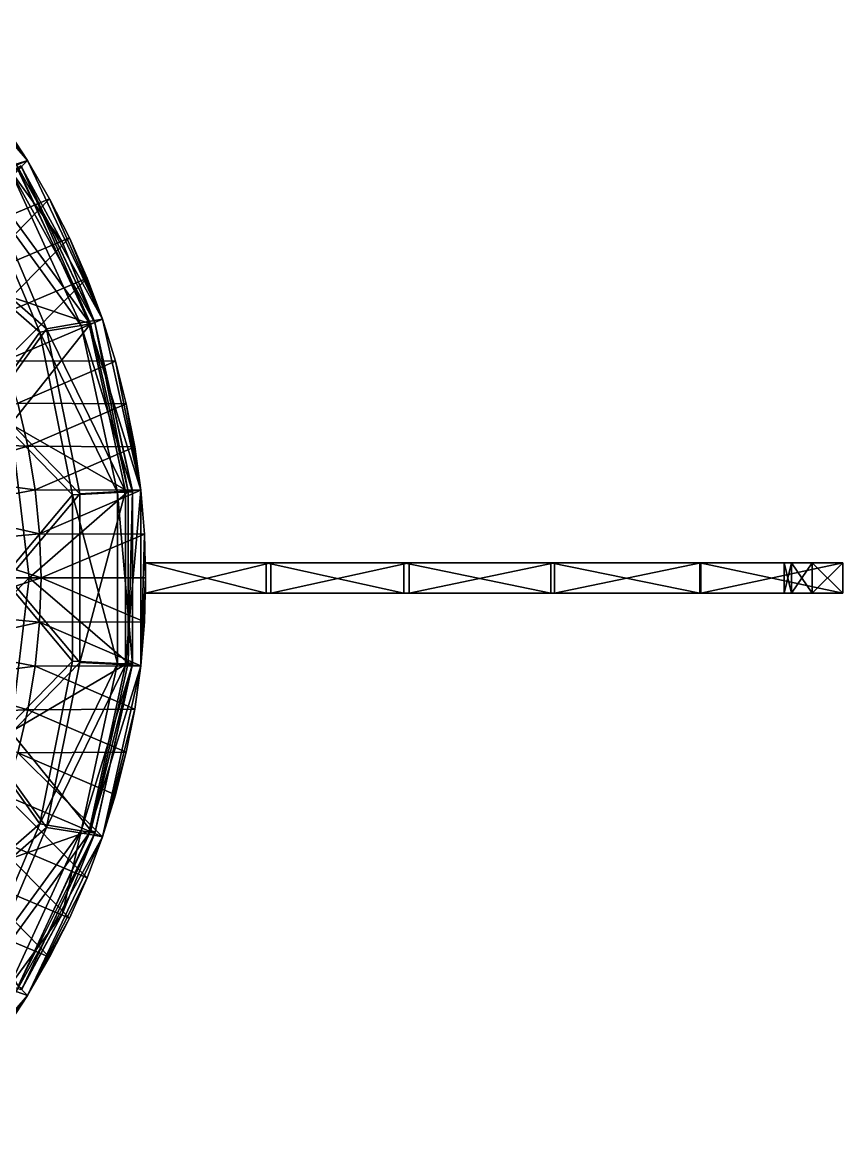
# Model space of a CAD drawing. Header units: millimetres. Extents: x -82 to 82, y -69 to 69.
# Drawn here: x 27.2 to 81.7, y -36.9 to 36.9 of the extents above; entities that cross this region are included whole.
import ezdxf

# ---------------------------------------------------------------- set-up
doc = ezdxf.new("R2010")
doc.units = ezdxf.units.MM
doc.header["$LTSCALE"] = 127.314815
for name, color, linetype in [('10', 7, 'CONTINUOUS'), ('3', 7, 'CONTINUOUS'), ('33', 7, 'CONTINUOUS'), ('40', 7, 'CONTINUOUS'), ('42', 7, 'CONTINUOUS'), ('53', 7, 'CONTINUOUS'), ('6', 7, 'CONTINUOUS'), ('61', 7, 'CONTINUOUS'), ('62', 7, 'CONTINUOUS'), ('63', 7, 'CONTINUOUS'), ('64', 7, 'CONTINUOUS'), ('65', 7, 'CONTINUOUS'), ('66', 7, 'CONTINUOUS'), ('67', 7, 'CONTINUOUS'), ('68', 7, 'CONTINUOUS')]:
    doc.layers.add(name, color=color, linetype=linetype)

msp = doc.modelspace()

# ---------------------------------------------------------------- linework, layer by layer
at = {"layer": '10', "color": 3, "linetype": 'Continuous'}
for points in [[(27.586, 27.734, 60), (20.434, 36.933, 60), (19.905, 36.643, 69.293), (27.586, 27.734, 60)], [(26.821, 27.49, 70.505), (27.586, 27.734, 60), (19.905, 36.643, 69.293), (26.821, 27.49, 70.505)], [(31.622, 17.035, 71.347), (26.821, 27.49, 70.505), (24.497, 26.789, 80.847), (31.622, 17.035, 71.347)], [(32.555, 17.195, 60), (27.586, 27.734, 60), (26.821, 27.49, 70.505), (32.555, 17.195, 60)], [(31.622, 17.035, 71.347), (32.555, 17.195, 60), (26.821, 27.49, 70.505), (31.622, 17.035, 71.347)], [(28.834, 16.567, 82.416), (24.497, 26.789, 80.847), (21.961, 22.554, 91.599), (28.834, 16.567, 82.416)], [(28.834, 16.567, 82.416), (31.622, 17.035, 71.347), (24.497, 26.789, 80.847), (28.834, 16.567, 82.416)], [(25.226, 11.551, 93.472), (28.834, 16.567, 82.416), (21.961, 22.554, 91.599), (25.226, 11.551, 93.472)], [(34.082, 5.772, 71.778), (31.622, 17.035, 71.347), (28.834, 16.567, 82.416), (34.082, 5.772, 71.778)], [(35.1, 5.826, 60), (32.555, 17.195, 60), (31.622, 17.035, 71.347), (35.1, 5.826, 60)], [(34.082, 5.772, 71.778), (35.1, 5.826, 60), (31.622, 17.035, 71.347), (34.082, 5.772, 71.778)], [(31.052, 5.604, 83.219), (28.834, 16.567, 82.416), (25.226, 11.551, 93.472), (31.052, 5.604, 83.219)], [(31.052, 5.604, 83.219), (34.082, 5.772, 71.778), (28.834, 16.567, 82.416), (31.052, 5.604, 83.219)], [(26.331, -0.008, 94.106), (31.052, 5.604, 83.219), (25.226, 11.551, 93.472), (26.331, -0.008, 94.106)], [(31.052, -5.61, 83.219), (31.052, 5.604, 83.219), (26.331, -0.008, 94.106), (31.052, -5.61, 83.219)], [(34.083, -5.764, 71.778), (34.082, 5.772, 71.778), (31.052, -5.61, 83.219), (34.083, -5.764, 71.778)], [(31.052, -5.61, 83.219), (34.082, 5.772, 71.778), (31.052, 5.604, 83.219), (31.052, -5.61, 83.219)], [(34.083, -5.764, 71.778), (35.1, 5.826, 60), (34.082, 5.772, 71.778), (34.083, -5.764, 71.778)], [(35.1, -5.826, 60), (35.1, 5.826, 60), (34.083, -5.764, 71.778), (35.1, -5.826, 60)], [(25.223, -11.566, 93.471), (31.052, -5.61, 83.219), (26.331, -0.008, 94.106), (25.223, -11.566, 93.471)], [(28.833, -16.572, 82.416), (31.052, -5.61, 83.219), (25.223, -11.566, 93.471), (28.833, -16.572, 82.416)], [(28.833, -16.572, 82.416), (34.083, -5.764, 71.778), (31.052, -5.61, 83.219), (28.833, -16.572, 82.416)], [(31.625, -17.027, 71.347), (34.083, -5.764, 71.778), (28.833, -16.572, 82.416), (31.625, -17.027, 71.347)], [(31.625, -17.027, 71.347), (35.1, -5.826, 60), (34.083, -5.764, 71.778), (31.625, -17.027, 71.347)], [(32.555, -17.195, 60), (35.1, -5.826, 60), (31.625, -17.027, 71.347), (32.555, -17.195, 60)], [(21.955, -22.568, 91.596), (28.833, -16.572, 82.416), (25.223, -11.566, 93.471), (21.955, -22.568, 91.596)], [(24.494, -26.793, 80.846), (28.833, -16.572, 82.416), (21.955, -22.568, 91.596), (24.494, -26.793, 80.846)], [(24.494, -26.793, 80.846), (31.625, -17.027, 71.347), (28.833, -16.572, 82.416), (24.494, -26.793, 80.846)], [(26.825, -27.483, 70.506), (31.625, -17.027, 71.347), (24.494, -26.793, 80.846), (26.825, -27.483, 70.506)], [(26.825, -27.483, 70.506), (32.555, -17.195, 60), (31.625, -17.027, 71.347), (26.825, -27.483, 70.506)], [(27.586, -27.734, 60), (32.555, -17.195, 60), (26.825, -27.483, 70.506), (27.586, -27.734, 60)], [(19.911, -36.637, 69.294), (27.586, -27.734, 60), (26.825, -27.483, 70.506), (19.911, -36.637, 69.294)], [(20.434, -36.933, 60), (27.586, -27.734, 60), (19.911, -36.637, 69.294), (20.434, -36.933, 60)]]:
    msp.add_3dface(points, dxfattribs=at)
at = {"layer": '3', "color": 3, "linetype": 'Continuous'}
for points in [[(27.586, 27.734), (20.859, 24.912, -14.544), (25.991, 30.178), (27.586, 27.734)], [(22.419, 22.427, -14.544), (20.859, 24.912, -14.544), (27.586, 27.734), (22.419, 22.427, -14.544)], [(29.044, 25.206), (22.419, 22.427, -14.544), (27.586, 27.734), (29.044, 25.206)], [(23.813, 19.843, -14.544), (22.419, 22.427, -14.544), (29.044, 25.206), (23.813, 19.843, -14.544)], [(30.361, 22.602), (23.813, 19.843, -14.544), (29.044, 25.206), (30.361, 22.602)], [(25.034, 17.173, -14.544), (23.813, 19.843, -14.544), (30.361, 22.602), (25.034, 17.173, -14.544)], [(31.532, 19.929), (25.034, 17.173, -14.544), (30.361, 22.602), (31.532, 19.929)], [(26.076, 14.427, -14.544), (25.034, 17.173, -14.544), (31.532, 19.929), (26.076, 14.427, -14.544)], [(32.555, 17.195), (26.076, 14.427, -14.544), (31.532, 19.929), (32.555, 17.195)], [(33.425, 14.41), (26.076, 14.427, -14.544), (32.555, 17.195), (33.425, 14.41)], [(26.935, 11.619, -14.544), (26.076, 14.427, -14.544), (33.425, 14.41), (26.935, 11.619, -14.544)], [(34.141, 11.581), (26.935, 11.619, -14.544), (33.425, 14.41), (34.141, 11.581)], [(26.935, 11.619, -14.544), (27.607, 8.759, -14.544), (20.367, 9.025, -29.132), (26.935, 11.619, -14.544)], [(27.607, 8.759, -14.544), (26.935, 11.619, -14.544), (34.141, 11.581), (27.607, 8.759, -14.544)], [(34.7, 8.716), (27.607, 8.759, -14.544), (34.141, 11.581), (34.7, 8.716)], [(20.367, 9.025, -29.132), (27.607, 8.759, -14.544), (20.865, 6.803, -29.132), (20.367, 9.025, -29.132)], [(27.607, 8.759, -14.544), (28.09, 5.861, -14.544), (20.865, 6.803, -29.132), (27.607, 8.759, -14.544)], [(28.09, 5.861, -14.544), (27.607, 8.759, -14.544), (34.7, 8.716), (28.09, 5.861, -14.544)], [(35.1, 5.826), (28.09, 5.861, -14.544), (34.7, 8.716), (35.1, 5.826)], [(20.865, 6.803, -29.132), (28.09, 5.861, -14.544), (21.223, 4.554, -29.132), (20.865, 6.803, -29.132)], [(28.09, 5.861, -14.544), (28.38, 2.938, -14.544), (21.223, 4.554, -29.132), (28.09, 5.861, -14.544)], [(28.38, 2.938, -14.544), (28.09, 5.861, -14.544), (35.1, 5.826), (28.38, 2.938, -14.544)], [(35.341, 2.917), (28.38, 2.938, -14.544), (35.1, 5.826), (35.341, 2.917)], [(21.223, 4.554, -29.132), (28.38, 2.938, -14.544), (21.439, 2.286, -29.132), (21.223, 4.554, -29.132)], [(28.38, 2.938, -14.544), (28.477, 0.001, -14.544), (21.439, 2.286, -29.132), (28.38, 2.938, -14.544)], [(21.439, 2.286, -29.132), (28.477, 0.001, -14.544), (21.511, 0.01, -29.132), (21.439, 2.286, -29.132)], [(28.477, 0.001, -14.544), (28.38, 2.938, -14.544), (35.341, 2.917), (28.477, 0.001, -14.544)], [(35.422, 0), (28.477, 0.001, -14.544), (35.341, 2.917), (35.422, 0)], [(21.511, 0.01, -29.132), (28.477, 0.001, -14.544), (21.44, -2.267, -29.132), (21.511, 0.01, -29.132)], [(28.477, 0.001, -14.544), (28.38, -2.935, -14.544), (21.44, -2.267, -29.132), (28.477, 0.001, -14.544)], [(28.38, -2.935, -14.544), (28.477, 0.001, -14.544), (35.341, -2.917), (28.38, -2.935, -14.544)], [(35.341, -2.917), (28.477, 0.001, -14.544), (35.422, 0), (35.341, -2.917)], [(21.44, -2.267, -29.132), (28.38, -2.935, -14.544), (21.226, -4.535, -29.132), (21.44, -2.267, -29.132)], [(28.38, -2.935, -14.544), (28.09, -5.859, -14.544), (21.226, -4.535, -29.132), (28.38, -2.935, -14.544)], [(28.09, -5.859, -14.544), (28.38, -2.935, -14.544), (35.1, -5.826), (28.09, -5.859, -14.544)], [(35.1, -5.826), (28.38, -2.935, -14.544), (35.341, -2.917), (35.1, -5.826)], [(21.226, -4.535, -29.132), (28.09, -5.859, -14.544), (20.869, -6.784, -29.132), (21.226, -4.535, -29.132)], [(28.09, -5.859, -14.544), (27.608, -8.757, -14.544), (20.869, -6.784, -29.132), (28.09, -5.859, -14.544)], [(27.608, -8.757, -14.544), (28.09, -5.859, -14.544), (34.7, -8.716), (27.608, -8.757, -14.544)], [(34.7, -8.716), (28.09, -5.859, -14.544), (35.1, -5.826), (34.7, -8.716)], [(20.869, -6.784, -29.132), (27.608, -8.757, -14.544), (20.372, -9.006, -29.132), (20.869, -6.784, -29.132)], [(27.608, -8.757, -14.544), (26.936, -11.616, -14.544), (20.372, -9.006, -29.132), (27.608, -8.757, -14.544)], [(26.936, -11.616, -14.544), (27.608, -8.757, -14.544), (34.141, -11.581), (26.936, -11.616, -14.544)], [(34.141, -11.581), (27.608, -8.757, -14.544), (34.7, -8.716), (34.141, -11.581)], [(26.077, -14.425, -14.544), (26.936, -11.616, -14.544), (32.555, -17.195), (26.077, -14.425, -14.544)], [(33.425, -14.41), (26.936, -11.616, -14.544), (34.141, -11.581), (33.425, -14.41)], [(32.555, -17.195), (26.936, -11.616, -14.544), (33.425, -14.41), (32.555, -17.195)], [(25.035, -17.171, -14.544), (26.077, -14.425, -14.544), (31.532, -19.929), (25.035, -17.171, -14.544)], [(31.532, -19.929), (26.077, -14.425, -14.544), (32.555, -17.195), (31.532, -19.929)], [(23.814, -19.841, -14.544), (25.035, -17.171, -14.544), (30.361, -22.602), (23.814, -19.841, -14.544)], [(30.361, -22.602), (25.035, -17.171, -14.544), (31.532, -19.929), (30.361, -22.602)], [(22.421, -22.425, -14.544), (23.814, -19.841, -14.544), (29.044, -25.206), (22.421, -22.425, -14.544)], [(29.044, -25.206), (23.814, -19.841, -14.544), (30.361, -22.602), (29.044, -25.206)], [(25.991, -30.178), (22.421, -22.425, -14.544), (27.586, -27.734), (25.991, -30.178)], [(27.586, -27.734), (22.421, -22.425, -14.544), (29.044, -25.206), (27.586, -27.734)]]:
    msp.add_3dface(points, dxfattribs=at)
at = {"layer": '33', "color": 3, "linetype": 'Continuous'}
for points in [[(26.881, 27.224, -0.627), (22.911, 19.881, -15.017), (31.755, 16.893, -0.618), (26.881, 27.224, -0.627)], [(22.911, 19.881, -15.017), (26.481, 10.226, -15.02), (31.755, 16.893, -0.618), (22.911, 19.881, -15.017)], [(31.755, 16.893, -0.618), (26.481, 10.226, -15.02), (34.254, 5.754, -0.614), (31.755, 16.893, -0.618)], [(27.695, 0, -15.021), (26.481, 10.226, -15.02), (20.794, 0.006, -29.473), (27.695, 0, -15.021)], [(26.481, 10.226, -15.02), (27.695, 0, -15.021), (34.254, 5.754, -0.614), (26.481, 10.226, -15.02)], [(34.254, 5.754, -0.614), (27.695, 0, -15.021), (34.268, -5.629, -0.614), (34.254, 5.754, -0.614)], [(27.695, 0, -15.021), (20.794, 0.006, -29.473), (19.903, -7.891, -29.472), (27.695, 0, -15.021)], [(26.481, -10.226, -15.02), (27.695, 0, -15.021), (19.903, -7.891, -29.472), (26.481, -10.226, -15.02)], [(27.695, 0, -15.021), (26.481, -10.226, -15.02), (34.268, -5.629, -0.614), (27.695, 0, -15.021)], [(34.268, -5.629, -0.614), (26.481, -10.226, -15.02), (31.791, -16.789, -0.618), (34.268, -5.629, -0.614)], [(26.481, -10.226, -15.02), (22.911, -19.88, -15.017), (31.791, -16.789, -0.618), (26.481, -10.226, -15.02)], [(31.791, -16.789, -0.618), (22.911, -19.88, -15.017), (26.949, -27.114, -0.627), (31.791, -16.789, -0.618)]]:
    msp.add_3dface(points, dxfattribs=at)
at = {"layer": '40', "color": 3, "linetype": 'Continuous'}
for points in [[(32.039, 16.988, 0.687), (27.164, 27.355, 60), (27.146, 27.384, 0.699), (32.039, 16.988, 0.687)], [(29.893, 22.287, 60), (27.164, 27.355, 60), (32.039, 16.988, 0.687), (29.893, 22.287, 60)], [(32.053, 16.947, 60), (29.893, 22.287, 60), (32.039, 16.988, 0.687), (32.053, 16.947, 60)], [(34.546, 5.786, 0.68), (32.053, 16.947, 60), (32.039, 16.988, 0.687), (34.546, 5.786, 0.68)], [(34.553, 5.727, 60), (32.053, 16.947, 60), (34.546, 5.786, 0.68), (34.553, 5.727, 60)], [(34.56, -5.661, 0.68), (34.553, 5.727, 60), (34.546, 5.786, 0.68), (34.56, -5.661, 0.68)], [(34.553, -5.728, 60), (34.553, 5.727, 60), (34.56, -5.661, 0.68), (34.553, -5.728, 60)], [(32.053, -16.947, 60), (34.553, -5.728, 60), (32.074, -16.884, 0.687), (32.053, -16.947, 60)], [(32.074, -16.884, 0.687), (34.553, -5.728, 60), (34.56, -5.661, 0.68), (32.074, -16.884, 0.687)], [(27.214, -27.273, 0.699), (32.053, -16.947, 60), (32.074, -16.884, 0.687), (27.214, -27.273, 0.699)], [(29.893, -22.288, 60), (32.053, -16.947, 60), (27.214, -27.273, 0.699), (29.893, -22.288, 60)], [(27.163, -27.357, 60), (29.893, -22.288, 60), (27.214, -27.273, 0.699), (27.163, -27.357, 60)]]:
    msp.add_3dface(points, dxfattribs=at)
at = {"layer": '42', "color": 3, "linetype": 'Continuous'}
for points in [[(27.164, 27.355, 60), (29.893, 22.287, 60), (26.418, 27.103, 70.383), (27.164, 27.355, 60)], [(26.418, 27.103, 70.383), (31.137, 16.788, 71.206), (24.128, 26.417, 80.605), (26.418, 27.103, 70.383)], [(29.893, 22.287, 60), (32.053, 16.947, 60), (26.418, 27.103, 70.383), (29.893, 22.287, 60)], [(26.418, 27.103, 70.383), (32.053, 16.947, 60), (31.137, 16.788, 71.206), (26.418, 27.103, 70.383)], [(24.128, 26.417, 80.605), (28.393, 16.336, 82.141), (21.632, 22.243, 91.228), (24.128, 26.417, 80.605)], [(24.128, 26.417, 80.605), (31.137, 16.788, 71.206), (28.393, 16.336, 82.141), (24.128, 26.417, 80.605)], [(21.632, 22.243, 91.228), (28.393, 16.336, 82.141), (24.845, 11.398, 93.061), (21.632, 22.243, 91.228)], [(28.393, 16.336, 82.141), (30.573, 5.529, 82.926), (24.845, 11.398, 93.061), (28.393, 16.336, 82.141)], [(31.137, 16.788, 71.206), (33.551, 5.682, 71.628), (28.393, 16.336, 82.141), (31.137, 16.788, 71.206)], [(28.393, 16.336, 82.141), (33.551, 5.682, 71.628), (30.573, 5.529, 82.926), (28.393, 16.336, 82.141)], [(32.053, 16.947, 60), (34.553, 5.727, 60), (31.137, 16.788, 71.206), (32.053, 16.947, 60)], [(31.137, 16.788, 71.206), (34.553, 5.727, 60), (33.551, 5.682, 71.628), (31.137, 16.788, 71.206)], [(24.845, 11.398, 93.061), (30.573, 5.529, 82.926), (25.935, 0.008, 93.683), (24.845, 11.398, 93.061)], [(30.573, 5.529, 82.926), (30.573, -5.524, 82.926), (25.935, 0.008, 93.683), (30.573, 5.529, 82.926)], [(33.551, 5.682, 71.628), (33.55, -5.69, 71.627), (30.573, 5.529, 82.926), (33.551, 5.682, 71.628)], [(30.573, 5.529, 82.926), (33.55, -5.69, 71.627), (30.573, -5.524, 82.926), (30.573, 5.529, 82.926)], [(33.551, 5.682, 71.628), (34.553, -5.728, 60), (33.55, -5.69, 71.627), (33.551, 5.682, 71.628)], [(34.553, 5.727, 60), (34.553, -5.728, 60), (33.551, 5.682, 71.628), (34.553, 5.727, 60)], [(25.935, 0.008, 93.683), (30.573, -5.524, 82.926), (24.848, -11.382, 93.063), (25.935, 0.008, 93.683)], [(30.573, -5.524, 82.926), (28.394, -16.332, 82.141), (24.848, -11.382, 93.063), (30.573, -5.524, 82.926)], [(30.573, -5.524, 82.926), (33.55, -5.69, 71.627), (28.394, -16.332, 82.141), (30.573, -5.524, 82.926)], [(33.55, -5.69, 71.627), (31.134, -16.795, 71.206), (28.394, -16.332, 82.141), (33.55, -5.69, 71.627)], [(33.55, -5.69, 71.627), (34.553, -5.728, 60), (31.134, -16.795, 71.206), (33.55, -5.69, 71.627)], [(34.553, -5.728, 60), (32.053, -16.947, 60), (31.134, -16.795, 71.206), (34.553, -5.728, 60)], [(24.848, -11.382, 93.063), (28.394, -16.332, 82.141), (21.638, -22.228, 91.232), (24.848, -11.382, 93.063)], [(28.394, -16.332, 82.141), (24.13, -26.413, 80.606), (21.638, -22.228, 91.232), (28.394, -16.332, 82.141)], [(28.394, -16.332, 82.141), (31.134, -16.795, 71.206), (24.13, -26.413, 80.606), (28.394, -16.332, 82.141)], [(31.134, -16.795, 71.206), (26.414, -27.11, 70.383), (24.13, -26.413, 80.606), (31.134, -16.795, 71.206)], [(31.134, -16.795, 71.206), (29.893, -22.288, 60), (26.414, -27.11, 70.383), (31.134, -16.795, 71.206)], [(32.053, -16.947, 60), (29.893, -22.288, 60), (31.134, -16.795, 71.206), (32.053, -16.947, 60)], [(29.893, -22.288, 60), (27.163, -27.357, 60), (26.414, -27.11, 70.383), (29.893, -22.288, 60)]]:
    msp.add_3dface(points, dxfattribs=at)
at = {"layer": '53', "color": 3, "linetype": 'Continuous'}
for points in [[(26.881, 27.224, -0.627), (31.755, 16.893, -0.618), (27.146, 27.384, 0.699), (26.881, 27.224, -0.627)], [(31.755, 16.893, -0.618), (32.039, 16.988, 0.687), (27.146, 27.384, 0.699), (31.755, 16.893, -0.618)], [(31.755, 16.893, -0.618), (34.254, 5.754, -0.614), (32.039, 16.988, 0.687), (31.755, 16.893, -0.618)], [(34.254, 5.754, -0.614), (34.546, 5.786, 0.68), (32.039, 16.988, 0.687), (34.254, 5.754, -0.614)], [(34.254, 5.754, -0.614), (34.268, -5.629, -0.614), (34.546, 5.786, 0.68), (34.254, 5.754, -0.614)], [(34.268, -5.629, -0.614), (34.56, -5.661, 0.68), (34.546, 5.786, 0.68), (34.268, -5.629, -0.614)], [(34.268, -5.629, -0.614), (31.791, -16.789, -0.618), (34.56, -5.661, 0.68), (34.268, -5.629, -0.614)], [(31.791, -16.789, -0.618), (32.074, -16.884, 0.687), (34.56, -5.661, 0.68), (31.791, -16.789, -0.618)], [(31.791, -16.789, -0.618), (26.949, -27.114, -0.627), (32.074, -16.884, 0.687), (31.791, -16.789, -0.618)], [(26.949, -27.114, -0.627), (27.214, -27.273, 0.699), (32.074, -16.884, 0.687), (26.949, -27.114, -0.627)]]:
    msp.add_3dface(points, dxfattribs=at)
at = {"layer": '6', "color": 3, "linetype": 'Continuous'}
for points in [[(22.41, 34.784), (20.434, 36.933), (27.586, 27.734, 60), (22.41, 34.784)], [(27.586, 27.734, 60), (20.434, 36.933), (20.434, 36.933, 60), (27.586, 27.734, 60)], [(24.264, 32.531), (22.41, 34.784), (27.586, 27.734, 60), (24.264, 32.531)], [(25.991, 30.178), (24.264, 32.531), (27.586, 27.734, 60), (25.991, 30.178)], [(27.586, 27.734), (25.991, 30.178), (27.586, 27.734, 60), (27.586, 27.734)], [(29.044, 25.206), (27.586, 27.734), (32.555, 17.195, 60), (29.044, 25.206)], [(32.555, 17.195, 60), (27.586, 27.734), (27.586, 27.734, 60), (32.555, 17.195, 60)], [(30.361, 22.602), (29.044, 25.206), (32.555, 17.195, 60), (30.361, 22.602)], [(31.532, 19.929), (30.361, 22.602), (32.555, 17.195, 60), (31.532, 19.929)], [(32.555, 17.195), (31.532, 19.929), (32.555, 17.195, 60), (32.555, 17.195)], [(33.425, 14.41), (32.555, 17.195), (35.1, 5.826, 60), (33.425, 14.41)], [(35.1, 5.826, 60), (32.555, 17.195), (32.555, 17.195, 60), (35.1, 5.826, 60)], [(34.141, 11.581), (33.425, 14.41), (35.1, 5.826, 60), (34.141, 11.581)], [(34.7, 8.716), (34.141, 11.581), (35.1, 5.826, 60), (34.7, 8.716)], [(35.1, 5.826), (34.7, 8.716), (35.1, 5.826, 60), (35.1, 5.826)], [(35.341, 2.917), (35.1, 5.826), (35.1, -5.826, 60), (35.341, 2.917)], [(35.1, -5.826, 60), (35.1, 5.826), (35.1, 5.826, 60), (35.1, -5.826, 60)], [(35.422, 0), (35.341, 2.917), (35.1, -5.826, 60), (35.422, 0)], [(35.341, -2.917), (35.422, 0), (35.1, -5.826, 60), (35.341, -2.917)], [(35.1, -5.826), (35.341, -2.917), (35.1, -5.826, 60), (35.1, -5.826)], [(34.7, -8.716), (35.1, -5.826), (32.555, -17.195, 60), (34.7, -8.716)], [(32.555, -17.195, 60), (35.1, -5.826), (35.1, -5.826, 60), (32.555, -17.195, 60)], [(34.141, -11.581), (34.7, -8.716), (32.555, -17.195, 60), (34.141, -11.581)], [(33.425, -14.41), (34.141, -11.581), (32.555, -17.195, 60), (33.425, -14.41)], [(32.555, -17.195), (33.425, -14.41), (32.555, -17.195, 60), (32.555, -17.195)], [(31.532, -19.929), (32.555, -17.195), (27.586, -27.734, 60), (31.532, -19.929)], [(27.586, -27.734, 60), (32.555, -17.195), (32.555, -17.195, 60), (27.586, -27.734, 60)], [(30.361, -22.602), (31.532, -19.929), (27.586, -27.734, 60), (30.361, -22.602)], [(29.044, -25.206), (30.361, -22.602), (27.586, -27.734, 60), (29.044, -25.206)], [(27.586, -27.734), (29.044, -25.206), (27.586, -27.734, 60), (27.586, -27.734)], [(25.991, -30.178), (27.586, -27.734), (20.434, -36.933, 60), (25.991, -30.178)], [(20.434, -36.933, 60), (27.586, -27.734), (27.586, -27.734, 60), (20.434, -36.933, 60)]]:
    msp.add_3dface(points, dxfattribs=at)
at = {"layer": '61', "color": 3, "linetype": 'Continuous'}
for points in [[(35.422, -1, 21.437), (43.744, -1, 16.354), (35.422, -1, 39.944), (35.422, -1, 21.437)], [(35.422, -1, 39.944), (43.744, -1, 16.354), (43.427, -1, 45.795), (35.422, -1, 39.944)], [(43.427, -1, 45.795), (43.744, -1, 16.354), (52.564, -1, 49.652), (43.427, -1, 45.795)], [(43.744, -1, 16.354), (52.92, -1, 13.051), (52.564, -1, 49.652), (43.744, -1, 16.354)], [(52.564, -1, 49.652), (52.92, -1, 13.051), (62.343, -1, 51.307), (52.564, -1, 49.652)], [(52.92, -1, 13.051), (62.573, -1, 11.664), (62.343, -1, 51.307), (52.92, -1, 13.051)], [(62.343, -1, 51.307), (62.573, -1, 11.664), (72.24, -1, 50.673), (62.343, -1, 51.307)], [(62.573, -1, 11.664), (72.308, -1, 12.249), (72.24, -1, 50.673), (62.573, -1, 11.664)], [(77.841, -1, 20.283), (77.841, -1, 31.283), (72.24, -1, 50.673), (77.841, -1, 20.283)], [(72.24, -1, 50.673), (77.841, -1, 31.283), (77.841, -1, 42.283), (72.24, -1, 50.673)], [(72.308, -1, 12.249), (77.841, -1, 20.283), (72.24, -1, 50.673), (72.308, -1, 12.249)], [(81.725, -1, 47.783), (72.24, -1, 50.673), (79.695, -1, 46.549), (81.725, -1, 47.783)], [(79.695, -1, 46.549), (72.24, -1, 50.673), (78.324, -1, 44.609), (79.695, -1, 46.549)], [(78.324, -1, 44.609), (72.24, -1, 50.673), (77.841, -1, 42.283), (78.324, -1, 44.609)], [(78.324, -1, 17.957), (77.841, -1, 20.283), (72.308, -1, 12.249), (78.324, -1, 17.957)], [(79.695, -1, 16.016), (78.324, -1, 17.957), (72.308, -1, 12.249), (79.695, -1, 16.016)], [(81.725, -1, 14.783), (79.695, -1, 16.016), (72.308, -1, 12.249), (81.725, -1, 14.783)], [(77.841, -1, 31.283), (78.324, -1, 33.609), (77.841, -1, 42.283), (77.841, -1, 31.283)], [(77.841, -1, 42.283), (78.324, -1, 33.609), (78.324, -1, 39.957), (77.841, -1, 42.283)], [(78.324, -1, 28.957), (77.841, -1, 31.283), (78.324, -1, 22.609), (78.324, -1, 28.957)], [(78.324, -1, 22.609), (77.841, -1, 31.283), (77.841, -1, 20.283), (78.324, -1, 22.609)], [(78.324, -1, 33.609), (79.695, -1, 35.549), (78.324, -1, 39.957), (78.324, -1, 33.609)], [(78.324, -1, 39.957), (79.695, -1, 35.549), (79.695, -1, 38.016), (78.324, -1, 39.957)], [(79.695, -1, 27.016), (78.324, -1, 28.957), (79.695, -1, 24.549), (79.695, -1, 27.016)], [(79.695, -1, 24.549), (78.324, -1, 28.957), (78.324, -1, 22.609), (79.695, -1, 24.549)], [(79.695, -1, 35.549), (81.725, -1, 36.783), (79.695, -1, 38.016), (79.695, -1, 35.549)], [(81.725, -1, 25.783), (79.695, -1, 27.016), (79.695, -1, 24.549), (81.725, -1, 25.783)]]:
    msp.add_3dface(points, dxfattribs=at)
at = {"layer": '62', "color": 3, "linetype": 'Continuous'}
for points in [[(35.422, 1, 39.944), (43.427, 1, 45.795), (35.422, 1, 21.437), (35.422, 1, 39.944)], [(35.422, 1, 21.437), (43.427, 1, 45.795), (43.744, 1, 16.354), (35.422, 1, 21.437)], [(43.427, 1, 45.795), (52.564, 1, 49.652), (43.744, 1, 16.354), (43.427, 1, 45.795)], [(43.744, 1, 16.354), (52.564, 1, 49.652), (52.92, 1, 13.051), (43.744, 1, 16.354)], [(52.564, 1, 49.652), (62.343, 1, 51.307), (52.92, 1, 13.051), (52.564, 1, 49.652)], [(52.92, 1, 13.051), (62.343, 1, 51.307), (62.573, 1, 11.664), (52.92, 1, 13.051)], [(62.343, 1, 51.307), (72.24, 1, 50.673), (62.573, 1, 11.664), (62.343, 1, 51.307)], [(62.573, 1, 11.664), (72.24, 1, 50.673), (72.308, 1, 12.249), (62.573, 1, 11.664)], [(78.324, 1, 44.609), (77.841, 1, 42.283), (72.24, 1, 50.673), (78.324, 1, 44.609)], [(72.24, 1, 50.673), (77.841, 1, 42.283), (72.308, 1, 12.249), (72.24, 1, 50.673)], [(79.695, 1, 46.549), (78.324, 1, 44.609), (72.24, 1, 50.673), (79.695, 1, 46.549)], [(81.725, 1, 47.783), (79.695, 1, 46.549), (72.24, 1, 50.673), (81.725, 1, 47.783)], [(72.308, 1, 12.249), (77.841, 1, 42.283), (77.841, 1, 31.283), (72.308, 1, 12.249)], [(81.725, 1, 14.783), (72.308, 1, 12.249), (79.695, 1, 16.016), (81.725, 1, 14.783)], [(79.695, 1, 16.016), (72.308, 1, 12.249), (78.324, 1, 17.957), (79.695, 1, 16.016)], [(78.324, 1, 17.957), (72.308, 1, 12.249), (77.841, 1, 20.283), (78.324, 1, 17.957)], [(77.841, 1, 20.283), (72.308, 1, 12.249), (77.841, 1, 31.283), (77.841, 1, 20.283)], [(77.841, 1, 42.283), (78.324, 1, 39.957), (77.841, 1, 31.283), (77.841, 1, 42.283)], [(77.841, 1, 31.283), (78.324, 1, 39.957), (78.324, 1, 33.609), (77.841, 1, 31.283)], [(78.324, 1, 22.609), (77.841, 1, 20.283), (78.324, 1, 28.957), (78.324, 1, 22.609)], [(78.324, 1, 28.957), (77.841, 1, 20.283), (77.841, 1, 31.283), (78.324, 1, 28.957)], [(78.324, 1, 39.957), (79.695, 1, 38.016), (78.324, 1, 33.609), (78.324, 1, 39.957)], [(78.324, 1, 33.609), (79.695, 1, 38.016), (79.695, 1, 35.549), (78.324, 1, 33.609)], [(79.695, 1, 24.549), (78.324, 1, 22.609), (79.695, 1, 27.016), (79.695, 1, 24.549)], [(79.695, 1, 27.016), (78.324, 1, 22.609), (78.324, 1, 28.957), (79.695, 1, 27.016)], [(79.695, 1, 38.016), (81.725, 1, 36.783), (79.695, 1, 35.549), (79.695, 1, 38.016)], [(81.725, 1, 25.783), (79.695, 1, 24.549), (79.695, 1, 27.016), (81.725, 1, 25.783)]]:
    msp.add_3dface(points, dxfattribs=at)
at = {"layer": '63', "color": 3, "linetype": 'Continuous'}
for points in [[(78.324, -1, 33.609), (77.841, -1, 31.283), (78.324, 1, 33.609), (78.324, -1, 33.609)], [(77.841, -1, 31.283), (78.324, -1, 28.957), (77.841, 1, 31.283), (77.841, -1, 31.283)], [(77.841, -1, 31.283), (77.841, 1, 31.283), (78.324, 1, 33.609), (77.841, -1, 31.283)], [(78.324, -1, 28.957), (78.324, 1, 28.957), (77.841, 1, 31.283), (78.324, -1, 28.957)], [(79.695, -1, 35.549), (78.324, -1, 33.609), (79.695, 1, 35.549), (79.695, -1, 35.549)], [(78.324, -1, 33.609), (78.324, 1, 33.609), (79.695, 1, 35.549), (78.324, -1, 33.609)], [(78.324, -1, 28.957), (79.695, -1, 27.016), (78.324, 1, 28.957), (78.324, -1, 28.957)], [(79.695, -1, 27.016), (79.695, 1, 27.016), (78.324, 1, 28.957), (79.695, -1, 27.016)], [(81.725, -1, 36.783), (79.695, -1, 35.549), (81.725, 1, 36.783), (81.725, -1, 36.783)], [(81.725, 1, 36.783), (79.695, -1, 35.549), (79.695, 1, 35.549), (81.725, 1, 36.783)], [(79.695, -1, 27.016), (81.725, -1, 25.783), (79.695, 1, 27.016), (79.695, -1, 27.016)], [(81.725, -1, 25.783), (81.725, 1, 25.783), (79.695, 1, 27.016), (81.725, -1, 25.783)]]:
    msp.add_3dface(points, dxfattribs=at)
at = {"layer": '64', "color": 3, "linetype": 'Continuous'}
for points in [[(78.324, -1, 22.609), (77.841, -1, 20.283), (78.324, 1, 22.609), (78.324, -1, 22.609)], [(77.841, -1, 20.283), (78.324, -1, 17.957), (77.841, 1, 20.283), (77.841, -1, 20.283)], [(77.841, -1, 20.283), (77.841, 1, 20.283), (78.324, 1, 22.609), (77.841, -1, 20.283)], [(78.324, -1, 17.957), (78.324, 1, 17.957), (77.841, 1, 20.283), (78.324, -1, 17.957)], [(79.695, -1, 24.549), (78.324, -1, 22.609), (79.695, 1, 24.549), (79.695, -1, 24.549)], [(78.324, -1, 22.609), (78.324, 1, 22.609), (79.695, 1, 24.549), (78.324, -1, 22.609)], [(78.324, -1, 17.957), (79.695, -1, 16.016), (78.324, 1, 17.957), (78.324, -1, 17.957)], [(79.695, -1, 16.016), (79.695, 1, 16.016), (78.324, 1, 17.957), (79.695, -1, 16.016)], [(81.725, -1, 25.783), (79.695, -1, 24.549), (81.725, 1, 25.783), (81.725, -1, 25.783)], [(79.695, -1, 24.549), (79.695, 1, 24.549), (81.725, 1, 25.783), (79.695, -1, 24.549)], [(79.695, -1, 16.016), (81.725, -1, 14.783), (79.695, 1, 16.016), (79.695, -1, 16.016)], [(81.725, -1, 14.783), (81.725, 1, 14.783), (79.695, 1, 16.016), (81.725, -1, 14.783)]]:
    msp.add_3dface(points, dxfattribs=at)
at = {"layer": '65', "color": 3, "linetype": 'Continuous'}
for points in [[(43.744, -1, 16.354), (35.422, -1, 21.437), (43.744, 1, 16.354), (43.744, -1, 16.354)], [(35.422, -1, 21.437), (35.422, 1, 21.437), (43.744, 1, 16.354), (35.422, -1, 21.437)], [(52.92, -1, 13.051), (43.744, -1, 16.354), (52.92, 1, 13.051), (52.92, -1, 13.051)], [(43.744, -1, 16.354), (43.744, 1, 16.354), (52.92, 1, 13.051), (43.744, -1, 16.354)], [(62.573, -1, 11.664), (52.92, -1, 13.051), (62.573, 1, 11.664), (62.573, -1, 11.664)], [(52.92, -1, 13.051), (52.92, 1, 13.051), (62.573, 1, 11.664), (52.92, -1, 13.051)], [(72.308, -1, 12.249), (62.573, -1, 11.664), (72.308, 1, 12.249), (72.308, -1, 12.249)], [(62.573, -1, 11.664), (62.573, 1, 11.664), (72.308, 1, 12.249), (62.573, -1, 11.664)], [(81.725, -1, 14.783), (72.308, -1, 12.249), (81.725, 1, 14.783), (81.725, -1, 14.783)], [(72.308, -1, 12.249), (72.308, 1, 12.249), (81.725, 1, 14.783), (72.308, -1, 12.249)]]:
    msp.add_3dface(points, dxfattribs=at)
at = {"layer": '66', "color": 3, "linetype": 'Continuous'}
for points in [[(35.422, -1, 21.437), (35.422, -1, 39.944), (35.422, 1, 21.437), (35.422, -1, 21.437)], [(35.422, -1, 39.944), (35.422, 1, 39.944), (35.422, 1, 21.437), (35.422, -1, 39.944)]]:
    msp.add_3dface(points, dxfattribs=at)
at = {"layer": '67', "color": 3, "linetype": 'Continuous'}
for points in [[(35.422, -1, 39.944), (43.427, -1, 45.795), (35.422, 1, 39.944), (35.422, -1, 39.944)], [(43.427, -1, 45.795), (43.427, 1, 45.795), (35.422, 1, 39.944), (43.427, -1, 45.795)], [(43.427, -1, 45.795), (52.564, -1, 49.652), (43.427, 1, 45.795), (43.427, -1, 45.795)], [(52.564, -1, 49.652), (52.564, 1, 49.652), (43.427, 1, 45.795), (52.564, -1, 49.652)], [(52.564, -1, 49.652), (62.343, -1, 51.307), (52.564, 1, 49.652), (52.564, -1, 49.652)], [(62.343, -1, 51.307), (62.343, 1, 51.307), (52.564, 1, 49.652), (62.343, -1, 51.307)], [(62.343, -1, 51.307), (72.24, -1, 50.673), (62.343, 1, 51.307), (62.343, -1, 51.307)], [(72.24, -1, 50.673), (72.24, 1, 50.673), (62.343, 1, 51.307), (72.24, -1, 50.673)], [(72.24, -1, 50.673), (81.725, -1, 47.783), (72.24, 1, 50.673), (72.24, -1, 50.673)], [(81.725, -1, 47.783), (81.725, 1, 47.783), (72.24, 1, 50.673), (81.725, -1, 47.783)]]:
    msp.add_3dface(points, dxfattribs=at)
at = {"layer": '68', "color": 3, "linetype": 'Continuous'}
for points in [[(78.324, -1, 44.609), (77.841, -1, 42.283), (78.324, 1, 44.609), (78.324, -1, 44.609)], [(77.841, -1, 42.283), (78.324, -1, 39.957), (77.841, 1, 42.283), (77.841, -1, 42.283)], [(77.841, -1, 42.283), (77.841, 1, 42.283), (78.324, 1, 44.609), (77.841, -1, 42.283)], [(78.324, -1, 39.957), (78.324, 1, 39.957), (77.841, 1, 42.283), (78.324, -1, 39.957)], [(79.695, -1, 46.549), (78.324, -1, 44.609), (79.695, 1, 46.549), (79.695, -1, 46.549)], [(78.324, -1, 44.609), (78.324, 1, 44.609), (79.695, 1, 46.549), (78.324, -1, 44.609)], [(78.324, -1, 39.957), (79.695, -1, 38.016), (78.324, 1, 39.957), (78.324, -1, 39.957)], [(79.695, -1, 38.016), (79.695, 1, 38.016), (78.324, 1, 39.957), (79.695, -1, 38.016)], [(79.695, -1, 38.016), (81.725, -1, 36.783), (79.695, 1, 38.016), (79.695, -1, 38.016)], [(81.725, -1, 36.783), (81.725, 1, 36.783), (79.695, 1, 38.016), (81.725, -1, 36.783)], [(81.725, -1, 47.783), (79.695, -1, 46.549), (81.725, 1, 47.783), (81.725, -1, 47.783)], [(79.695, -1, 46.549), (79.695, 1, 46.549), (81.725, 1, 47.783), (79.695, -1, 46.549)]]:
    msp.add_3dface(points, dxfattribs=at)

doc.saveas('drawing.dxf')
